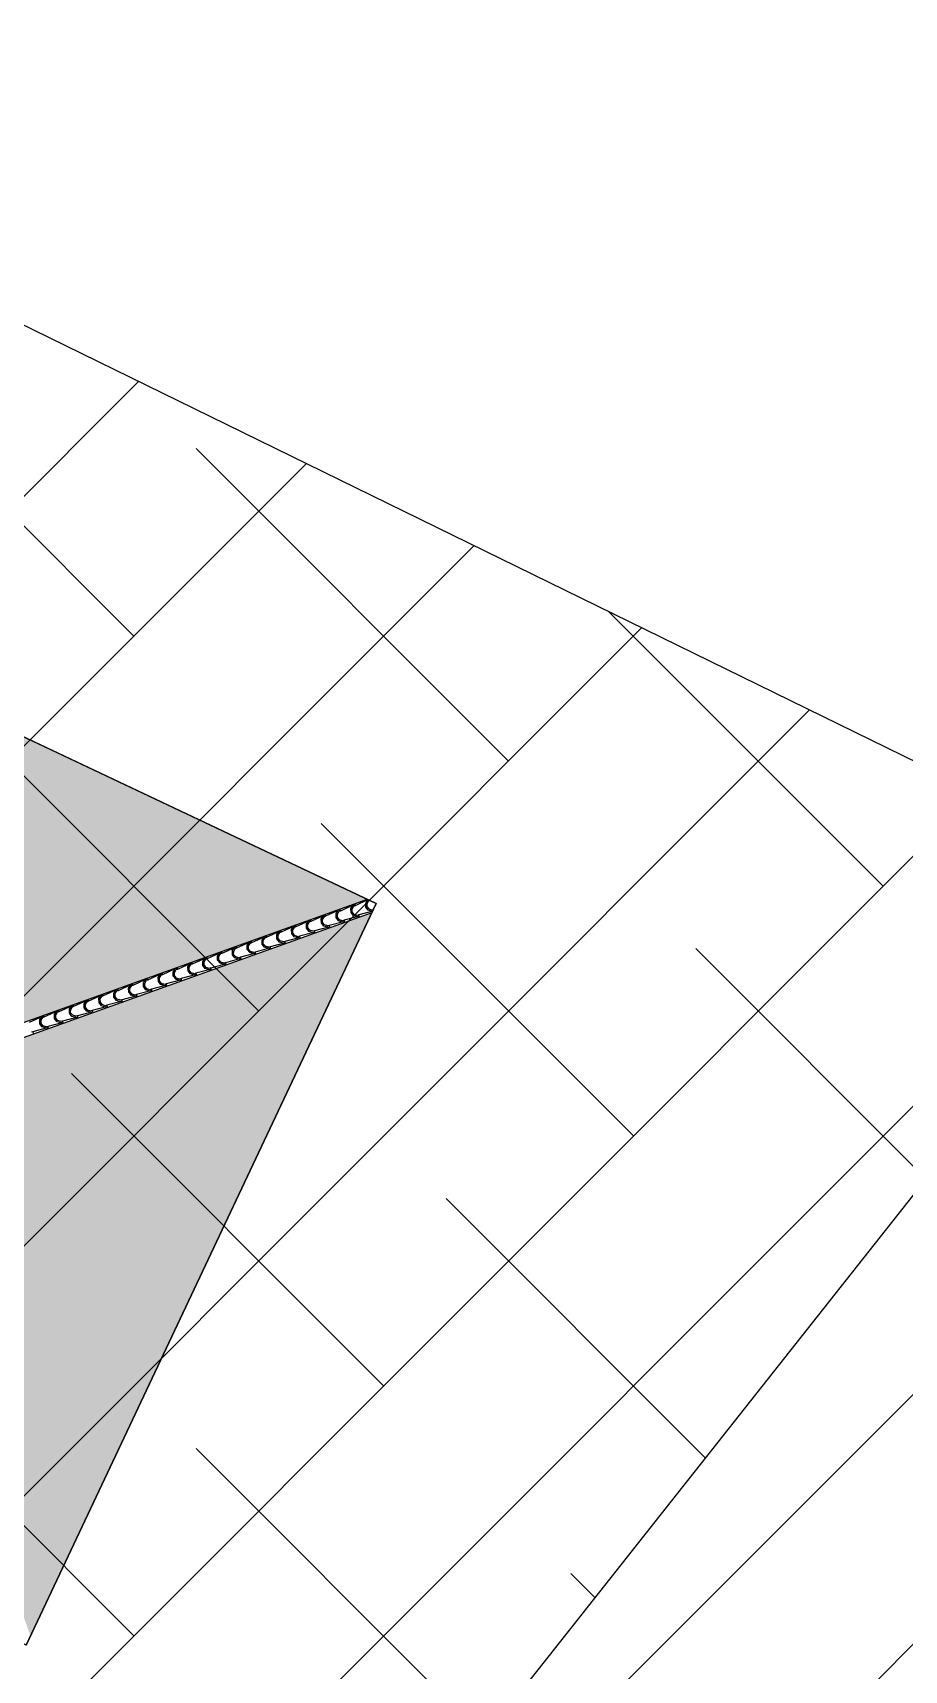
# Model space of a CAD drawing. Header units: millimetres. Extents: x 648844 to 649530, y 1246379 to 1246752.
# Drawn here: x 649141.44 to 649150.69, y 1246576.14 to 1246593.51 of the extents above; entities that cross this region are included whole.
import ezdxf

# ---------------------------------------------------------------- set-up
doc = ezdxf.new("R2010")
doc.units = ezdxf.units.MM
doc.header["$LTSCALE"] = 20
doc.header["$MEASUREMENT"] = 0
doc.layers.get('0').update_dxf_attribs({"linetype": 'CONTINUOUS'})
doc.layers.add('TECHO', color=30, linetype='CONTINUOUS')

# ---------------------------------------------------------------- blocks, each defined once
blk = doc.blocks.new('TEJA45')
at = {"layer": 'TECHO'}
for p, q in [((-2.715, -1.563), (-2.727, -1.552)), ((-2.698, -1.546), (-2.715, -1.563)), ((-2.597, -1.663), (-2.715, -1.563)), ((-2.791, -1.639), (-2.692, -1.757)), ((-2.685, -1.67), (-2.704, -1.708)), ((-2.704, -1.707), (-2.698, -1.751)), ((-2.675, -1.679), (-2.689, -1.71)), ((-2.689, -1.71), (-2.685, -1.746)), ((-2.647, -1.651), (-2.685, -1.67)), ((-2.644, -1.665), (-2.675, -1.679)), ((-2.603, -1.657), (-2.647, -1.651)), ((-2.609, -1.67), (-2.644, -1.665)), ((-2.597, -1.682), (-2.609, -1.67)), ((-2.589, -1.655), (-2.597, -1.663)), ((-2.58, -1.664), (-2.597, -1.682)), ((-2.479, -1.781), (-2.597, -1.682)), ((-2.692, -1.757), (-2.695, -1.761)), ((-2.692, -1.757), (-2.682, -1.748)), ((-2.682, -1.767), (-2.686, -1.77)), ((-2.685, -1.745), (-2.673, -1.757)), ((-2.673, -1.757), (-2.682, -1.767)), ((-2.673, -1.757), (-2.574, -1.875)), ((-2.586, -1.826), (-2.58, -1.869)), ((-2.567, -1.788), (-2.585, -1.826)), ((-2.574, -1.875), (-2.577, -1.879)), ((-2.574, -1.875), (-2.564, -1.866)), ((-2.557, -1.798), (-2.571, -1.828)), ((-2.571, -1.828), (-2.567, -1.864)), ((-2.564, -1.885), (-2.568, -1.888)), ((-2.529, -1.769), (-2.567, -1.788)), ((-2.567, -1.864), (-2.555, -1.875)), ((-2.555, -1.875), (-2.564, -1.885)), ((-2.526, -1.783), (-2.557, -1.797)), ((-2.555, -1.875), (-2.455, -1.993)), ((-2.485, -1.775), (-2.529, -1.769)), ((-2.491, -1.788), (-2.526, -1.783)), ((-2.479, -1.8), (-2.491, -1.788)), ((-2.471, -1.773), (-2.479, -1.781)), ((-2.462, -1.782), (-2.479, -1.8)), ((-2.361, -1.899), (-2.479, -1.8)), ((-2.448, -1.906), (-2.467, -1.944)), ((-2.411, -1.887), (-2.448, -1.906)), ((-2.408, -1.901), (-2.439, -1.916)), ((-2.367, -1.893), (-2.411, -1.887)), ((-2.373, -1.906), (-2.408, -1.901)), ((-2.361, -1.918), (-2.373, -1.906)), ((-2.353, -1.891), (-2.361, -1.899)), ((-2.343, -1.9), (-2.361, -1.918)), ((-2.467, -1.944), (-2.462, -1.987)), ((-2.455, -1.993), (-2.459, -1.997)), ((-2.455, -1.993), (-2.446, -1.984)), ((-2.439, -1.916), (-2.453, -1.946)), ((-2.453, -1.946), (-2.448, -1.982)), ((-2.446, -2.003), (-2.45, -2.007)), ((-2.448, -1.982), (-2.437, -1.993)), ((-2.437, -1.993), (-2.446, -2.003)), ((-2.437, -1.993), (-2.337, -2.112)), ((-2.243, -2.017), (-2.361, -1.918)), ((-2.33, -2.024), (-2.349, -2.062)), ((-2.349, -2.062), (-2.343, -2.106)), ((-2.321, -2.034), (-2.335, -2.065)), ((-2.335, -2.065), (-2.33, -2.1)), ((-2.292, -2.005), (-2.33, -2.024)), ((-2.29, -2.02), (-2.321, -2.034)), ((-2.249, -2.011), (-2.292, -2.005)), ((-2.254, -2.024), (-2.29, -2.019)), ((-2.243, -2.036), (-2.255, -2.024)), ((-2.235, -2.009), (-2.243, -2.017)), ((-2.225, -2.019), (-2.243, -2.036)), ((-2.125, -2.135), (-2.243, -2.036)), ((-2.337, -2.112), (-2.341, -2.115)), ((-2.337, -2.112), (-2.328, -2.102)), ((-2.328, -2.121), (-2.331, -2.125)), ((-2.33, -2.1), (-2.318, -2.112)), ((-2.318, -2.112), (-2.328, -2.121)), ((-2.318, -2.112), (-2.219, -2.23)), ((-2.212, -2.142), (-2.231, -2.18)), ((-2.231, -2.18), (-2.225, -2.224)), ((-2.219, -2.23), (-2.223, -2.233)), ((-2.219, -2.23), (-2.21, -2.22)), ((-2.202, -2.152), (-2.217, -2.183)), ((-2.217, -2.183), (-2.212, -2.218)), ((-2.21, -2.239), (-2.213, -2.243)), ((-2.174, -2.123), (-2.212, -2.142)), ((-2.212, -2.218), (-2.2, -2.23)), ((-2.2, -2.23), (-2.21, -2.239)), ((-2.172, -2.138), (-2.202, -2.152)), ((-2.2, -2.23), (-2.101, -2.348)), ((-2.131, -2.129), (-2.174, -2.123)), ((-2.136, -2.142), (-2.172, -2.138)), ((-2.125, -2.154), (-2.136, -2.142)), ((-2.117, -2.127), (-2.125, -2.135)), ((-2.107, -2.137), (-2.125, -2.154)), ((-2.006, -2.253), (-2.125, -2.154)), ((-2.056, -2.242), (-2.094, -2.261)), ((-2.054, -2.256), (-2.084, -2.27)), ((-2.012, -2.247), (-2.056, -2.241)), ((-2.018, -2.261), (-2.054, -2.256)), ((-1.998, -2.245), (-2.006, -2.253)), ((-1.989, -2.255), (-2.006, -2.272)), ((-2.094, -2.26), (-2.113, -2.298)), ((-2.113, -2.298), (-2.107, -2.342)), ((-2.101, -2.348), (-2.105, -2.352)), ((-2.101, -2.348), (-2.092, -2.339)), ((-2.099, -2.301), (-2.094, -2.336)), ((-2.084, -2.27), (-2.098, -2.301)), ((-2.092, -2.357), (-2.095, -2.361)), ((-2.094, -2.336), (-2.082, -2.348)), ((-2.082, -2.348), (-2.092, -2.357)), ((-2.082, -2.348), (-1.983, -2.466)), ((-2.006, -2.272), (-2.018, -2.261)), ((-1.888, -2.372), (-2.006, -2.272)), ((-1.976, -2.379), (-1.995, -2.416)), ((-1.995, -2.416), (-1.989, -2.46)), ((-1.966, -2.388), (-1.98, -2.419)), ((-1.98, -2.419), (-1.976, -2.454)), ((-1.938, -2.36), (-1.976, -2.379)), ((-1.935, -2.374), (-1.966, -2.388)), ((-1.894, -2.366), (-1.938, -2.36)), ((-1.9, -2.379), (-1.935, -2.374)), ((-1.888, -2.39), (-1.9, -2.379)), ((-1.88, -2.364), (-1.888, -2.372)), ((-1.871, -2.373), (-1.888, -2.39)), ((-1.77, -2.49), (-1.888, -2.39)), ((-1.983, -2.466), (-1.986, -2.47)), ((-1.983, -2.466), (-1.973, -2.457)), ((-1.973, -2.476), (-1.977, -2.479)), ((-1.976, -2.454), (-1.964, -2.466)), ((-1.964, -2.466), (-1.973, -2.476)), ((-1.964, -2.466), (-1.865, -2.584)), ((-1.877, -2.535), (-1.871, -2.578)), ((-1.858, -2.497), (-1.876, -2.535)), ((-1.865, -2.584), (-1.868, -2.588)), ((-1.865, -2.584), (-1.855, -2.575)), ((-1.848, -2.506), (-1.862, -2.537)), ((-1.862, -2.537), (-1.858, -2.573)), ((-1.855, -2.594), (-1.859, -2.597)), ((-1.82, -2.478), (-1.858, -2.497)), ((-1.858, -2.572), (-1.846, -2.584)), ((-1.846, -2.584), (-1.855, -2.594)), ((-1.817, -2.492), (-1.848, -2.506)), ((-1.846, -2.584), (-1.747, -2.702)), ((-1.776, -2.484), (-1.82, -2.478)), ((-1.782, -2.497), (-1.817, -2.492)), ((-1.77, -2.509), (-1.782, -2.497)), ((-1.762, -2.482), (-1.77, -2.49)), ((-1.753, -2.491), (-1.77, -2.509)), ((-1.652, -2.608), (-1.77, -2.509)), ((-1.702, -2.596), (-1.739, -2.615)), ((-1.658, -2.602), (-1.702, -2.596)), ((-1.644, -2.6), (-1.652, -2.608)), ((-1.739, -2.615), (-1.758, -2.653)), ((-1.758, -2.653), (-1.753, -2.696)), ((-1.747, -2.702), (-1.75, -2.706)), ((-1.747, -2.702), (-1.737, -2.693)), ((-1.73, -2.625), (-1.744, -2.655)), ((-1.744, -2.655), (-1.739, -2.691)), ((-1.737, -2.712), (-1.741, -2.715)), ((-1.739, -2.691), (-1.728, -2.702)), ((-1.728, -2.702), (-1.737, -2.712)), ((-1.699, -2.61), (-1.73, -2.625)), ((-1.728, -2.702), (-1.628, -2.821)), ((-1.664, -2.615), (-1.699, -2.61)), ((-1.652, -2.627), (-1.664, -2.615)), ((-1.635, -2.609), (-1.652, -2.627)), ((-1.534, -2.726), (-1.652, -2.627)), ((-1.621, -2.733), (-1.64, -2.771)), ((-1.64, -2.771), (-1.634, -2.815)), ((-1.612, -2.743), (-1.626, -2.773)), ((-1.626, -2.773), (-1.621, -2.809)), ((-1.583, -2.714), (-1.621, -2.733)), ((-1.581, -2.729), (-1.612, -2.743)), ((-1.54, -2.72), (-1.584, -2.714)), ((-1.546, -2.733), (-1.581, -2.728)), ((-1.534, -2.745), (-1.546, -2.733)), ((-1.526, -2.718), (-1.534, -2.726)), ((-1.516, -2.728), (-1.534, -2.745)), ((-1.416, -2.844), (-1.534, -2.745)), ((-1.628, -2.821), (-1.632, -2.824)), ((-1.628, -2.821), (-1.619, -2.811)), ((-1.619, -2.83), (-1.622, -2.834)), ((-1.621, -2.809), (-1.609, -2.821)), ((-1.609, -2.821), (-1.619, -2.83)), ((-1.609, -2.821), (-1.51, -2.939)), ((-1.503, -2.851), (-1.522, -2.889)), ((-1.522, -2.889), (-1.516, -2.933)), ((-1.51, -2.939), (-1.514, -2.942)), ((-1.51, -2.939), (-1.501, -2.929)), ((-1.493, -2.861), (-1.508, -2.892)), ((-1.508, -2.892), (-1.503, -2.927)), ((-1.501, -2.948), (-1.504, -2.952)), ((-1.465, -2.832), (-1.503, -2.851)), ((-1.503, -2.927), (-1.491, -2.939)), ((-1.491, -2.939), (-1.501, -2.948)), ((-1.463, -2.847), (-1.494, -2.861)), ((-1.491, -2.939), (-1.392, -3.057)), ((-1.422, -2.838), (-1.465, -2.832)), ((-1.427, -2.851), (-1.463, -2.847)), ((-1.416, -2.863), (-1.427, -2.851)), ((-1.408, -2.836), (-1.416, -2.844)), ((-1.398, -2.846), (-1.416, -2.863)), ((-1.297, -2.962), (-1.416, -2.863)), ((-1.347, -2.951), (-1.385, -2.969)), ((-1.303, -2.956), (-1.347, -2.95)), ((-1.385, -2.969), (-1.404, -3.007)), ((-1.404, -3.007), (-1.398, -3.051)), ((-1.392, -3.057), (-1.396, -3.06)), ((-1.392, -3.057), (-1.383, -3.047)), ((-1.375, -2.979), (-1.39, -3.01)), ((-1.39, -3.01), (-1.385, -3.045)), ((-1.383, -3.066), (-1.386, -3.07)), ((-1.385, -3.045), (-1.373, -3.057)), ((-1.373, -3.057), (-1.383, -3.066)), ((-1.345, -2.965), (-1.375, -2.979)), ((-1.373, -3.057), (-1.274, -3.175)), ((-1.309, -2.969), (-1.345, -2.965)), ((-1.298, -2.981), (-1.309, -2.969)), ((-1.29, -2.954), (-1.298, -2.962)), ((-1.28, -2.964), (-1.298, -2.981)), ((-1.179, -3.081), (-1.297, -2.981)), ((-1.267, -3.088), (-1.286, -3.125)), ((-1.286, -3.125), (-1.28, -3.169)), ((-1.257, -3.097), (-1.271, -3.128)), ((-1.229, -3.069), (-1.267, -3.088)), ((-1.226, -3.083), (-1.257, -3.097)), ((-1.185, -3.075), (-1.229, -3.069)), ((-1.191, -3.088), (-1.226, -3.083)), ((-1.179, -3.099), (-1.191, -3.088)), ((-1.171, -3.073), (-1.179, -3.081)), ((-1.162, -3.082), (-1.179, -3.099)), ((-1.061, -3.199), (-1.179, -3.099)), ((-1.274, -3.175), (-1.277, -3.179)), ((-1.274, -3.175), (-1.264, -3.166)), ((-1.271, -3.128), (-1.267, -3.163)), ((-1.264, -3.185), (-1.268, -3.188)), ((-1.267, -3.163), (-1.255, -3.175)), ((-1.255, -3.175), (-1.264, -3.185)), ((-1.255, -3.175), (-1.156, -3.293)), ((-1.149, -3.206), (-1.168, -3.244)), ((-1.168, -3.243), (-1.162, -3.287)), ((-1.156, -3.293), (-1.159, -3.297)), ((-1.156, -3.293), (-1.146, -3.284)), ((-1.139, -3.215), (-1.153, -3.246)), ((-1.153, -3.246), (-1.149, -3.282)), ((-1.111, -3.187), (-1.149, -3.206)), ((-1.149, -3.281), (-1.137, -3.293)), ((-1.137, -3.293), (-1.146, -3.303)), ((-1.108, -3.201), (-1.139, -3.215)), ((-1.137, -3.293), (-1.038, -3.411)), ((-1.067, -3.193), (-1.111, -3.187)), ((-1.073, -3.206), (-1.108, -3.201)), ((-1.061, -3.218), (-1.073, -3.206)), ((-1.053, -3.191), (-1.061, -3.199)), ((-1.044, -3.2), (-1.061, -3.218)), ((-0.943, -3.317), (-1.061, -3.218)), ((-1.146, -3.303), (-1.15, -3.306)), ((-1.05, -3.362), (-1.044, -3.405)), ((-1.03, -3.324), (-1.049, -3.362)), ((-1.038, -3.411), (-1.041, -3.415)), ((-1.038, -3.411), (-1.028, -3.402)), ((-1.021, -3.334), (-1.035, -3.364)), ((-1.035, -3.364), (-1.03, -3.4)), ((-1.028, -3.421), (-1.032, -3.424)), ((-0.993, -3.305), (-1.03, -3.324)), ((-1.03, -3.4), (-1.019, -3.411)), ((-1.019, -3.411), (-1.028, -3.421)), ((-0.99, -3.319), (-1.021, -3.334)), ((-1.019, -3.411), (-0.919, -3.53)), ((-0.949, -3.311), (-0.993, -3.305)), ((-0.955, -3.324), (-0.99, -3.319)), ((-0.943, -3.336), (-0.955, -3.324)), ((-0.935, -3.309), (-0.943, -3.317)), ((-0.926, -3.318), (-0.943, -3.336)), ((-0.825, -3.435), (-0.943, -3.336)), ((-0.912, -3.442), (-0.931, -3.48)), ((-0.903, -3.452), (-0.917, -3.482)), ((-0.875, -3.423), (-0.912, -3.442)), ((-0.872, -3.438), (-0.903, -3.452)), ((-0.831, -3.429), (-0.875, -3.423)), ((-0.837, -3.442), (-0.872, -3.437)), ((-0.825, -3.454), (-0.837, -3.442)), ((-0.817, -3.427), (-0.825, -3.435)), ((-0.807, -3.436), (-0.825, -3.454)), ((-0.707, -3.553), (-0.825, -3.454)), ((-0.931, -3.48), (-0.925, -3.523)), ((-0.919, -3.53), (-0.923, -3.533)), ((-0.919, -3.53), (-0.91, -3.52)), ((-0.917, -3.482), (-0.912, -3.518)), ((-0.91, -3.539), (-0.914, -3.543)), ((-0.912, -3.518), (-0.9, -3.53)), ((-0.9, -3.53), (-0.91, -3.539)), ((-0.901, -3.53), (-0.801, -3.648)), ((-0.794, -3.56), (-0.813, -3.598)), ((-0.813, -3.598), (-0.807, -3.642)), ((-0.801, -3.648), (-0.805, -3.651)), ((-0.801, -3.648), (-0.792, -3.638)), ((-0.785, -3.57), (-0.799, -3.601)), ((-0.799, -3.601), (-0.794, -3.636)), ((-0.756, -3.541), (-0.794, -3.56)), ((-0.794, -3.636), (-0.782, -3.648)), ((-0.782, -3.648), (-0.792, -3.657)), ((-0.754, -3.556), (-0.785, -3.57)), ((-0.782, -3.648), (-0.683, -3.766)), ((-0.713, -3.547), (-0.756, -3.541)), ((-0.718, -3.56), (-0.754, -3.556)), ((-0.707, -3.572), (-0.719, -3.56)), ((-0.699, -3.545), (-0.707, -3.553)), ((-0.689, -3.555), (-0.707, -3.572)), ((-0.589, -3.671), (-0.707, -3.572)), ((-0.792, -3.657), (-0.795, -3.661)), ((-0.676, -3.678), (-0.695, -3.716)), ((-0.695, -3.716), (-0.689, -3.76)), ((-0.683, -3.766), (-0.687, -3.769)), ((-0.683, -3.766), (-0.674, -3.756)), ((-0.666, -3.688), (-0.681, -3.719)), ((-0.681, -3.719), (-0.676, -3.754)), ((-0.674, -3.775), (-0.677, -3.779)), ((-0.638, -3.66), (-0.676, -3.678)), ((-0.676, -3.754), (-0.664, -3.766)), ((-0.664, -3.766), (-0.674, -3.775)), ((-0.636, -3.674), (-0.666, -3.688)), ((-0.664, -3.766), (-0.565, -3.884)), ((-0.595, -3.665), (-0.638, -3.659)), ((-0.6, -3.678), (-0.636, -3.674)), ((-0.589, -3.69), (-0.6, -3.678)), ((-0.581, -3.663), (-0.589, -3.671)), ((-0.571, -3.673), (-0.589, -3.69)), ((-0.47, -3.789), (-0.589, -3.69)), ((-0.558, -3.797), (-0.577, -3.834)), ((-0.548, -3.806), (-0.562, -3.837)), ((-0.52, -3.778), (-0.558, -3.797)), ((-0.518, -3.792), (-0.548, -3.806)), ((-0.476, -3.783), (-0.52, -3.778)), ((-0.482, -3.797), (-0.518, -3.792)), ((-0.47, -3.808), (-0.482, -3.797)), ((-0.462, -3.782), (-0.47, -3.789)), ((-0.453, -3.791), (-0.47, -3.808)), ((-0.352, -3.908), (-0.47, -3.808)), ((-0.577, -3.834), (-0.571, -3.878)), ((-0.565, -3.884), (-0.568, -3.888)), ((-0.565, -3.884), (-0.555, -3.875)), ((-0.563, -3.837), (-0.558, -3.872)), ((-0.555, -3.893), (-0.559, -3.897)), ((-0.558, -3.872), (-0.546, -3.884)), ((-0.546, -3.884), (-0.555, -3.893)), ((-0.546, -3.884), (-0.447, -4.002)), ((-0.44, -3.915), (-0.459, -3.953)), ((-0.459, -3.952), (-0.453, -3.996)), ((-0.447, -4.002), (-0.437, -3.993)), ((-0.43, -3.924), (-0.444, -3.955)), ((-0.444, -3.955), (-0.44, -3.991)), ((-0.402, -3.896), (-0.44, -3.915)), ((-0.44, -3.99), (-0.428, -4.002)), ((-0.399, -3.91), (-0.43, -3.924)), ((-0.358, -3.902), (-0.402, -3.896)), ((-0.364, -3.915), (-0.399, -3.91)), ((-0.352, -3.927), (-0.364, -3.915)), ((-0.344, -3.9), (-0.352, -3.908)), ((-0.335, -3.909), (-0.352, -3.927)), ((-0.234, -4.026), (-0.352, -3.927)), ((-0.447, -4.002), (-0.45, -4.006)), ((-0.437, -4.012), (-0.441, -4.015)), ((-0.428, -4.002), (-0.437, -4.012)), ((-0.428, -4.002), (-0.329, -4.12)), ((-0.341, -4.071), (-0.335, -4.114)), ((-0.322, -4.033), (-0.34, -4.071)), ((-0.329, -4.12), (-0.332, -4.124)), ((-0.329, -4.12), (-0.319, -4.111)), ((-0.312, -4.042), (-0.326, -4.073)), ((-0.326, -4.073), (-0.322, -4.109)), ((-0.319, -4.13), (-0.323, -4.133)), ((-0.284, -4.014), (-0.322, -4.033)), ((-0.322, -4.109), (-0.31, -4.12)), ((-0.31, -4.12), (-0.319, -4.13)), ((-0.281, -4.028), (-0.312, -4.042)), ((-0.31, -4.12), (-0.21, -4.238)), ((-0.24, -4.02), (-0.284, -4.014)), ((-0.246, -4.033), (-0.281, -4.028)), ((-0.234, -4.045), (-0.246, -4.033)), ((-0.226, -4.018), (-0.234, -4.026)), ((-0.217, -4.027), (-0.234, -4.045)), ((-0.116, -4.144), (-0.234, -4.045)), ((-0.203, -4.151), (-0.222, -4.189)), ((-0.194, -4.161), (-0.208, -4.191)), ((-0.166, -4.132), (-0.203, -4.151)), ((-0.163, -4.146), (-0.194, -4.161)), ((-0.122, -4.138), (-0.166, -4.132)), ((-0.128, -4.151), (-0.163, -4.146)), ((-0.116, -4.163), (-0.128, -4.151)), ((-0.108, -4.136), (-0.116, -4.144)), ((-0.099, -4.145), (-0.116, -4.163)), ((0, -4.26), (-0.116, -4.163)), ((-0.222, -4.189), (-0.217, -4.232)), ((-0.21, -4.238), (-0.214, -4.242)), ((-0.21, -4.238), (-0.201, -4.229)), ((-0.208, -4.191), (-0.203, -4.227)), ((-0.201, -4.248), (-0.205, -4.251)), ((-0.203, -4.227), (-0.192, -4.238)), ((-0.192, -4.238), (-0.201, -4.248)), ((-0.192, -4.238), (-0.098, -4.35)), ((-0.085, -4.269), (-0.104, -4.307)), ((-0.104, -4.307), (-0.098, -4.35)), ((-0.076, -4.279), (-0.09, -4.31)), ((-0.09, -4.31), (-0.085, -4.345)), ((-0.047, -4.25), (-0.085, -4.269)), ((-0.045, -4.265), (-0.076, -4.279)), ((-0.004, -4.256), (-0.047, -4.25)), ((-0.009, -4.269), (-0.045, -4.264)), ((0, -4.279), (-0.01, -4.269)), ((-0.086, -4.35), (-0.083, -4.347)), ((-0.085, -4.345), (-0.08, -4.35))]:
    blk.add_line(p, q, dxfattribs=at)

msp = doc.modelspace()

# ---------------------------------------------------------------- hatches: boundary and pattern name
h = msp.add_hatch()
h.set_pattern_fill('ANSI38', color=3, scale=15, style=0)
h.set_pattern_definition([(45, (-526.4316, -3378.3679), (-1.3258252147, 1.3258252147), []), (135, (-526.4316, -3378.3679), (-3.9774756442, 1.3258252147), [4.6875, -2.8125])])
h.paths.add_polyline_path([(649074.645, 1246583.564), (649094.243, 1246613.456), (649153.413, 1246584.501), (649133.486, 1246559.317), (649131.764, 1246538.992), (649068.283, 1246574.182)])
h.paths.add_polyline_path([(649079.063, 1246573.737), (649108.559, 1246573.737), (649108.559, 1246579.229), (649079.063, 1246579.229)], flags=24)
h = msp.add_hatch()
h.set_pattern_fill('ANSI32', color=6, scale=15, style=0)
h.set_pattern_definition([(45, (-529.555, -3373.943), (-3.977475644, 3.977475644), []), (45, (-526.9034, -3373.943), (-3.977475644, 3.977475644), [])])
h.paths.add_polyline_path([(649171.327, 1246573.472), (649160.805, 1246576.08), (649152.677, 1246583.909), (649134.641, 1246565.627), (649160.21, 1246540.921), (649192.576, 1246532.896), (649226.748, 1246542.762), (649219.331, 1246567.384), (649208.487, 1246564.259), (649197.963, 1246566.868), (649200.742, 1246577.48), (649174.313, 1246584.402)])
h.paths.add_polyline_path([(649166.484, 1246552.692), (649195.989, 1246552.692), (649195.989, 1246558.209), (649166.484, 1246558.209)], flags=24)
at = {"layer": 'TECHO'}
h = msp.add_hatch(dxfattribs=at)
h.set_pattern_fill('SPANTILE', color=254, scale=0.205, angle=123.8926, style=0, pattern_type=2)
h.set_pattern_definition([(69.678726, (649195.96351, 1246575.863163), (-0.865600952, -2.311787257), [0.18931176, -4.5434808]), (334.70903, (649196.02925, 1246576.0407), (0.2729299, 0.09777156), [0.0164, -0.1886]), (154.70903, (649196.22161, 1246575.96794), (-0.2729299, -0.09777156), [0.0574, -0.1476]), (244.70903, (649196.16971, 1246575.99246), (0.09777156, -0.2729299), [0.0205, -0.1845]), (64.70903, (649196.04233, 1246576.02998), (-0.09777156, 0.2729299), [0.0205, -0.1845]), (154.70903, (649196.05109, 1246576.04851), (-0.2729299, -0.09777156), [0.0164, -0.1886]), (154.70903, (649196.2146, 1246575.95311), (-0.2729299, -0.09777156), [0.041, -0.164]), (239.739326, (649196.177535, 1246575.970628), (-1.2362991728, -2.1366304513), [0.18931176, -4.5434808]), (207.405126, (649196.1731565, 1246575.961361), (3.8984034976, 2.0124363595), [0.05412164, -5.35803375]), (173.14393, (649196.12511, 1246575.93645), (-0.45828055, -0.01019206), [0.0518613, -0.5964055]), (136.27413, (649196.07362, 1246575.94264), (0.2831225, -0.36050879), [0.0518613, -0.5964055]), (102.012926, (649196.03614, 1246575.978488), (-0.9207100335, 4.289492157), [0.05412164, -5.35803375]), (174.933926, (649196.121972, 1246575.953803), (2.3891748174, -0.2219661351), [0.0415094, -4.10942426]), (134.484126, (649196.080625, 1246575.957469), (-1.6885400438, 1.704774998), [0.0415094, -4.10942426]), (102.114426, (649196.051538, 1246575.987083), (-0.7149805862, 3.2853504978), [0.04387184, -4.3433196]), (207.303626, (649196.160956, 1246575.973928), (2.9920375354, 1.5337654707), [0.04387184, -4.3433196])])
h.paths.add_polyline_path([(649139.297, 1246582.277), (649144.989, 1246584.316), (649134.602, 1246589.224), (649136.641, 1246583.532)])
h = msp.add_hatch(dxfattribs=at)
h.set_pattern_fill('SPANTILE', color=254, scale=0.205, angle=393.8926, style=0, pattern_type=2)
h.set_pattern_definition([(339.678726, (649196.116834, 1246576.226042), (-2.311787257, 0.865600952), [0.18931176, -4.5434808]), (244.70903, (649196.29436, 1246576.1603), (0.09777156, -0.2729299), [0.0164, -0.1886]), (64.70903, (649196.22161, 1246575.96794), (-0.09777156, 0.2729299), [0.0574, -0.1476]), (154.70903, (649196.24613, 1246576.01984), (-0.2729299, -0.09777156), [0.0205, -0.1845]), (334.70903, (649196.28365, 1246576.14722), (0.2729299, 0.09777156), [0.0205, -0.1845]), (64.70903, (649196.30218, 1246576.13846), (-0.09777156, 0.2729299), [0.0164, -0.1886]), (64.70903, (649196.20678, 1246575.97495), (-0.09777156, 0.2729299), [0.041, -0.164]), (149.739326, (649196.2243, 1246576.012017), (-2.1366304513, 1.2362991728), [0.18931176, -4.5434808]), (117.405126, (649196.215032, 1246576.016396), (2.0124363595, -3.8984034976), [0.05412164, -5.35803375]), (83.14393, (649196.19012, 1246576.064444), (-0.01019206, 0.45828055), [0.0518613, -0.5964055]), (46.27413, (649196.19631, 1246576.115934), (-0.36050879, -0.2831225), [0.0518613, -0.5964055]), (12.012926, (649196.232159, 1246576.153412), (4.289492157, 0.9207100335), [0.05412164, -5.35803375]), (84.933926, (649196.207475, 1246576.067581), (-0.2219661351, -2.3891748174), [0.0415094, -4.10942426]), (44.484126, (649196.21114, 1246576.108928), (1.704774998, 1.6885400438), [0.0415094, -4.10942426]), (12.114426, (649196.240755, 1246576.138014), (3.2853504978, 0.7149805862), [0.04387184, -4.3433196]), (117.303626, (649196.227599, 1246576.028597), (1.5337654707, -2.9920375354), [0.04387184, -4.3433196])])
h.paths.add_polyline_path([(649141.413, 1246576.5), (649139.389, 1246582.151), (649145.039, 1246584.175)])

# ---------------------------------------------------------------- linework, layer by layer
at = {"color": 7}
msp.add_lwpolyline([(649074.645, 1246583.564), (649094.243, 1246613.456), (649153.413, 1246584.501), (649133.486, 1246559.317), (649131.764, 1246538.992), (649068.283, 1246574.182), (649074.645, 1246583.564)], dxfattribs=at)
at = {"color": 254}
msp.add_lwpolyline([(649130.789, 1246581.403), (649134.506, 1246589.269), (649145.084, 1246584.27), (649141.368, 1246576.404), (649130.789, 1246581.403)], dxfattribs=at)
at = {"layer": 'TECHO', "color": 254}
for p, q in [((649145.084, 1246584.27), (649134.506, 1246589.269)), ((649145.084, 1246584.27), (649144.565, 1246584.516)), ((649139.297, 1246582.277), (649144.989, 1246584.316)), ((649139.389, 1246582.151), (649145.039, 1246584.175)), ((649141.368, 1246576.404), (649145.084, 1246584.27)), ((649141.368, 1246576.404), (649145.084, 1246584.27))]:
    msp.add_line(p, q, dxfattribs=at)

# ---------------------------------------------------------------- block references
at = {"color": 254, "xscale": -1, "rotation": 154.7090259853355}
msp.add_blockref('TEJA45', (649143.226, 1246580.337), dxfattribs=at)

doc.saveas('drawing.dxf')
